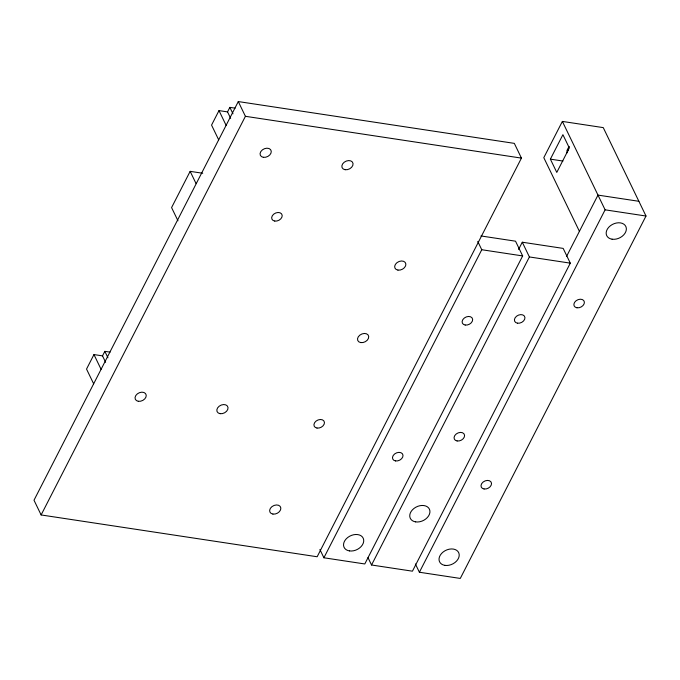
<?xml version="1.0" encoding="UTF-8"?>
<svg xmlns="http://www.w3.org/2000/svg" width="680" height="680" viewBox="0 0 680 680"><rect width="100%" height="100%" fill="white"/><g stroke="black" fill="none" stroke-linecap="round" stroke-linejoin="round"><path stroke-width="1.02" d="M105.621 362.312L102.51 355.87L93.959 354.577L86.53 369.07L93.653 383.809M230.648 118.337L227.536 111.894L218.986 110.602L211.556 125.094L218.679 139.833M202.733 173.256L190.154 171.351L171.581 207.587L177.973 220.813M102.51 355.87L104.831 351.339L110.075 352.129M227.536 111.894L229.857 107.364L235.101 108.162M238.289 101.566L34 500.216L41.123 514.947L317.152 556.759L521.441 158.108L514.318 143.369L238.289 101.566L245.412 116.306L41.123 514.947M480.93 235.951L515.534 241.188L522.656 255.926L364.795 563.966L323.901 557.779L481.763 249.73L477.76 241.442M415.378 563.95L419.39 572.237L460.284 578.433L646 216.028L603.262 127.619L562.369 121.422L543.796 157.667L579.411 231.336M550.375 159.145L562.913 134.682L569.321 147.942L556.784 172.406L550.375 159.145L562.963 161.049M518.568 249.458L522.283 242.216L563.176 248.404L570.299 263.143L412.437 571.183L371.543 564.995L367.982 557.625M371.543 564.995L529.406 256.947L522.283 242.216M566.55 256.445L597.983 195.1L638.877 201.288M419.39 572.237L605.106 209.831L562.369 121.422M245.412 116.306L521.441 158.108M605.106 209.831L646 216.028M481.763 249.73L522.656 255.926M529.406 256.947L570.299 263.143M229.857 107.364L232.976 113.806M218.986 110.602L226.108 125.332M190.154 171.351L196.087 183.625M319.898 549.491L323.901 557.779M104.831 351.339L107.941 357.782M93.959 354.577L101.082 369.308M567.035 152.881A10.6 7.625 -25.8 0 1 569.288 146.557M568.565 150.645A10.6 7.625 -25.8 0 1 567.111 150.161M349.452 550.91A10.6 7.625 -25.8 0 0 363.69 539.886A10.6 7.625 -25.8 0 0 347.752 537.472A10.6 7.625 -25.8 0 0 349.452 550.91M465.205 325.04A5.534 3.987 -25.8 0 0 472.642 319.277A5.534 3.987 -25.8 0 0 464.312 318.019A5.534 3.987 -25.8 0 0 465.205 325.04M395.556 460.938A5.534 3.987 -25.8 0 0 402.993 455.183A5.534 3.987 -25.8 0 0 394.672 453.925A5.534 3.987 -25.8 0 0 395.556 460.938M360.808 342.592A5.89 4.233 -25.8 0 0 368.713 336.464A5.89 4.233 -25.8 0 0 359.856 335.121A5.89 4.233 -25.8 0 0 360.808 342.592M397.945 270.104A5.89 4.233 -25.8 0 0 405.858 263.984A5.89 4.233 -25.8 0 0 397.001 262.642A5.89 4.233 -25.8 0 0 397.945 270.104M345.134 169.711A5.89 4.233 -25.8 0 0 353.048 163.582A5.89 4.233 -25.8 0 0 344.19 162.239A5.89 4.233 -25.8 0 0 345.134 169.711M263.347 157.318A5.89 4.233 -25.8 0 0 271.26 151.198A5.89 4.233 -25.8 0 0 262.403 149.855A5.89 4.233 -25.8 0 0 263.347 157.318M272.918 514.08A5.89 4.233 -25.8 0 0 280.832 507.96A5.89 4.233 -25.8 0 0 271.975 506.617A5.89 4.233 -25.8 0 0 272.918 514.08M220.107 413.678A5.89 4.233 -25.8 0 0 228.021 407.558A5.89 4.233 -25.8 0 0 219.164 406.215A5.89 4.233 -25.8 0 0 220.107 413.678M138.32 401.293A5.89 4.233 -25.8 0 0 146.226 395.173A5.89 4.233 -25.8 0 0 137.377 393.83A5.89 4.233 -25.8 0 0 138.32 401.293M316.999 428.06A5.534 3.987 -25.8 0 0 324.436 422.305A5.534 3.987 -25.8 0 0 316.115 421.048A5.534 3.987 -25.8 0 0 316.999 428.06M274.745 221.068A5.534 3.987 -25.8 0 0 282.183 215.305A5.534 3.987 -25.8 0 0 273.861 214.047A5.534 3.987 -25.8 0 0 274.745 221.068M444.941 565.369A10.6 7.625 -25.8 0 0 459.179 554.344A10.6 7.625 -25.8 0 0 443.241 551.931A10.6 7.625 -25.8 0 0 444.941 565.369M612.085 239.199A10.6 7.625 -25.8 0 0 626.322 228.174A10.6 7.625 -25.8 0 0 610.385 225.76A10.6 7.625 -25.8 0 0 612.085 239.199M576.938 307.785A5.534 3.987 -25.8 0 0 584.375 302.03A5.534 3.987 -25.8 0 0 576.053 300.773A5.534 3.987 -25.8 0 0 576.938 307.785M484.083 488.988A5.534 3.987 -25.8 0 0 491.512 483.233A5.534 3.987 -25.8 0 0 483.191 481.975A5.534 3.987 -25.8 0 0 484.083 488.988M415.667 521.883A10.6 7.625 -25.8 0 0 429.904 510.858A10.6 7.625 -25.8 0 0 413.967 508.444A10.6 7.625 -25.8 0 0 415.667 521.883M517.488 323.195A5.534 3.987 -25.8 0 0 524.926 317.433A5.534 3.987 -25.8 0 0 516.604 316.175A5.534 3.987 -25.8 0 0 517.488 323.195M457.13 440.971A5.534 3.987 -25.8 0 0 464.567 435.217A5.534 3.987 -25.8 0 0 456.246 433.959A5.534 3.987 -25.8 0 0 457.13 440.971"/></g></svg>
